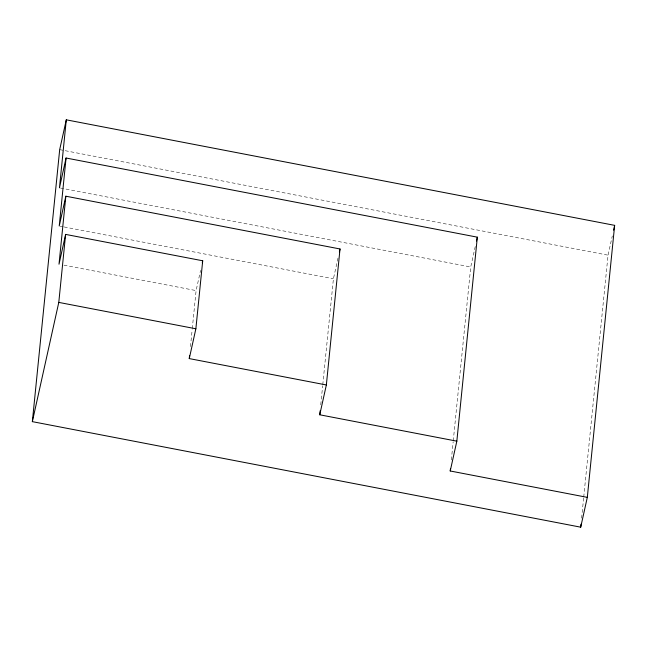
<?xml version="1.0" encoding="UTF-8"?>
<svg xmlns="http://www.w3.org/2000/svg" width="647" height="647" viewBox="0 0 647 647"><rect width="100%" height="100%" fill="white"/><g stroke="black" fill="none" stroke-linecap="round" stroke-linejoin="round"><path stroke-width="0.49" stroke-dasharray="3.23 2.43" d="M190.469 346.59L192.183 329.59M192.28 328.595L196.098 290.592L200.578 270.397M320.75 404.787L322.659 385.782M322.764 384.787L333.415 278.784L338.106 257.627M451.339 459.928L453.159 441.836M453.256 440.833L470.725 266.976L475.634 244.857M581.613 518.142L583.634 498.069M583.731 497.066L608.043 255.169L612.305 235.937M59.686 149.635L608.043 255.169M60.454 188.018L470.725 266.976M60.228 226.207L63.196 226.782M64.182 226.968L333.415 278.784M63.94 265.157L196.098 290.592"/><path stroke-width="0.97" d="M32.35 421.642L59.686 149.635L66.293 119.824L614.65 225.358L587.314 497.365L580.707 527.176L32.35 421.642L58.788 302.4L65.622 234.4L202.705 260.781L195.871 328.781L189.264 358.592L326.355 384.973L319.747 414.784L456.839 441.173L450.223 470.984L587.314 497.365M66.293 119.824L59.459 187.824L66.067 158.014L477.332 237.166L456.839 441.173M66.067 158.014L59.233 226.013L65.84 196.203L340.023 248.974L326.355 384.973M65.84 196.203L59.006 264.211L65.622 234.4M189.264 358.592L189.571 355.591M319.747 414.784L320.152 410.788M450.223 470.984L450.425 468.97M580.707 527.176L581.006 524.167M202.285 262.706L202.705 260.781M339.384 251.861L340.023 248.974M476.483 241.016L477.332 237.166M613.582 230.17L614.65 225.358M58.788 302.4L195.871 328.781"/></g></svg>
